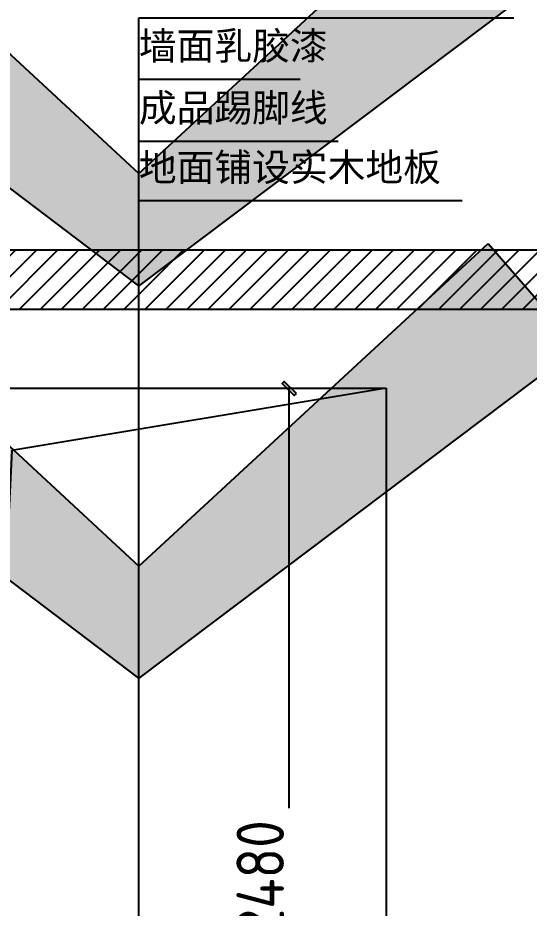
# Model space of a CAD drawing. Extents: x -74236 to 286982, y -14633 to 132816.
# Drawn here: x 108679 to 109972, y 123523 to 125776 of the extents above; entities that cross this region are included whole.
import ezdxf

# ---------------------------------------------------------------- set-up
doc = ezdxf.new("R2010")
doc.units = 0
doc.header["$LTSCALE"] = 10
doc.header["$MEASUREMENT"] = 0
doc.header["$PDSIZE"] = 5
for name, color, linetype in [('10立面', 3, 'Continuous'), ('1活动家具', 4, 'Continuous'), ('2改建新建', 7, 'Continuous'), ('5顶面布置', 3, 'Continuous'), ('图框', 4, 'Continuous')]:
    doc.layers.add(name, color=color, linetype=linetype)
doc.styles.get("Standard").update_dxf_attribs({"font": 'gbenor.shx', "bigfont": 'gbcbig.shx'})
doc.dimstyles.new('pw40', dxfattribs={"dimscale": 40, "dimtxt": 1.8, "dimasz": 0.04, "dimexe": 0, "dimexo": 0.625, "dimgap": 0.2, "dimtad": 1, "dimdec": 0, "dimrnd": 0.05, "dimdsep": 46, "dimtxsty": 'Standard', "dimblk": 'BZ', "dimcen": 0.06, "dimclrd": 127, "dimclre": 127, "dimclrt": 1, "dimadec": 0, "dimazin": 0, "dimtfac": 1, "dimtdec": 0, "dimtix": 1, "dimtmove": 2, "dimatfit": 3, "dimldrblk": 'jt', "dimfxl": 1, "dimtvp": 1, "dimtolj": 1, "dimtzin": 0, "dimarcsym": 0})
doc.dimstyles.new('wl20', dxfattribs={"dimscale": 60, "dimtxt": 1.8, "dimasz": 0.03, "dimexe": 0, "dimexo": 0.625, "dimgap": 0.2, "dimtad": 1, "dimdec": 0, "dimrnd": 0.05, "dimdsep": 46, "dimtxsty": 'Standard', "dimblk": 'BZ', "dimcen": 0.06, "dimclrd": 127, "dimclre": 127, "dimclrt": 1, "dimadec": 0, "dimazin": 0, "dimtfac": 1, "dimtdec": 0, "dimtix": 1, "dimtmove": 2, "dimatfit": 3, "dimldrblk": 'jt', "dimfxl": 1, "dimtvp": 1, "dimtfill": 1, "dimtolj": 1, "dimtzin": 0, "dimarcsym": 0})

# ---------------------------------------------------------------- blocks, each defined once
blk = doc.blocks.new('BZ')
at = {"layer": '图框', "linetype": 'Continuous'}
blk.add_hatch(color=2, dxfattribs=at).paths.add_polyline_path([(9.588915121392343, 6.467309190920786), (6.568615108379163, 9.410447908216156), (-10.49204931565327, -7.486335365538253), (-7.438429266912861, -10.69717137067346)])
blk.add_lwpolyline([(-7.438429266912861, -10.69717137067346), (9.588915121392343, 6.467309190920786), (6.568615108379163, 9.410447908216156), (-10.49204931565327, -7.486335365538253), (-7.438429266912861, -10.69717137067346)], dxfattribs=at)
blk = doc.blocks.new('*D51')
at = {"layer": '1活动家具', "color": 127, "lineweight": -2, "transparency": 16777216}
for p, q in [((109332.7641429025, 124839.0367330852), (109364.4966154942, 124839.0367330852)), ((109364.4966154942, 124837.2367330852), (109364.4966154942, 122360.8367330852)), ((109332.7641429025, 122359.0367330852), (109364.4966154942, 122359.0367330852))]:
    blk.add_line(p, q, dxfattribs=at)
at = {"layer": 'Defpoints', "color": 0, "transparency": 16777216}
for p in [(109295.2641429025, 124839.0367330852), (109295.2641429025, 122359.0367330852), (109364.4966154942, 122359.0367330852)]:
    blk.add_point(p, dxfattribs=at)
at = {"layer": '1活动家具', "color": 127, "lineweight": -2, "transparency": 16777216, "xscale": 1.8, "yscale": 1.8, "zscale": 1.8}
for p, rotation in [((109364.4966154942, 124839.0367330852), 90), ((109364.4966154942, 122359.0367330852), 270)]:
    blk.add_blockref('BZ', p, dxfattribs=dict(at, rotation=rotation))
at = {"layer": '1活动家具', "color": 1, "transparency": 16777216, "insert": (109292.4966154942, 123599.0367330852), "char_height": 120, "attachment_point": 5, "rotation": 90, "bg_fill": 3, "box_fill_scale": 1.25, "bg_fill_color": 256, "bg_fill_true_color": 13158600, "bg_fill_transparency": 0}
blk.add_mtext('\\A1;2480', dxfattribs=at)
blk = doc.blocks.new('jt')
at = {"layer": '图框', "linetype": 'Continuous'}
blk.add_hatch(color=2, dxfattribs=at).paths.add_polyline_path([(-21.99651179434659, 17.66941767928074), (-16.74957352264391, 22.21826231153682), (0, 3.638e-12), (-16.70468821004033, -22.0347824679593), (-22.00812006488195, -17.60061273795145), (-5.676831223005138, -0.0061748024345434)])
blk.add_lwpolyline([(-21.99651179434659, 17.6694176792771), (-16.74957352264027, 22.21826231153682), (0, 0), (-16.70468821004033, -22.0347824679593), (-22.00812006488559, -17.60061273794781), (-5.676831223005138, -0.0061748024309054), (-21.99651179434659, 17.6694176792771)], dxfattribs=at)

msp = doc.modelspace()

# ---------------------------------------------------------------- hatches: boundary and pattern name
at = {"layer": '2改建新建'}
h = msp.add_hatch(dxfattribs=at)
h.set_pattern_fill('ANSI31', color=251, scale=300)
h.set_pattern_definition([(45, (8745.13763850872, 758.4681469793431), (-26.51650429449553, 26.51650429449553), [])])
h.paths.add_polyline_path([(104880.8287473306, 125189.0367330852), (104880.8287473306, 125039.0367330852), (112710.8287473305, 125039.0367330852), (112710.8287473305, 125189.0367330852)])

# ---------------------------------------------------------------- linework, layer by layer
at = {"layer": '1活动家具', "color": 0}
msp.add_line((108550.8287473305, 124839.0367330852), (109610.8287473305, 124839.0367330852), dxfattribs=at)
at = {"layer": '2改建新建', "color": 0}
for p, q in [((104880.8287473306, 125189.0367330852), (112710.8287473305, 125189.0367330852)), ((104880.8287473306, 125039.0367330852), (112710.8287473305, 125039.0367330852)), ((109610.8287473305, 124839.0367330852), (109610.8287473305, 122359.0367330852))]:
    msp.add_line(p, q, dxfattribs=at)
at = {"layer": '5顶面布置', "color": 251}
msp.add_lwpolyline([(109610.8287473305, 124839.0367330852), (108664.3427725157, 124681.2595845395), (108550.8287473305, 122359.0367330852)], dxfattribs=at)

# ---------------------------------------------------------------- texts
at = {"layer": '10立面', "char_height": 70, "width": 1312.574580960387, "attachment_point": 1}
for s, insert in [('{\\fSimSun|b0|i0|c134|p2;\\C1;墙面乳胶漆}', (108985.4880187266, 125740.0790972807)), ('{\\fSimSun|b0|i0|c134|p2;\\C1;成品踢脚线}', (108985.4880187266, 125583.4155102137)), ('{\\fSimSun|b0|i0|c134|p2;\\C1;地面铺设实木地板}', (108985.4880187266, 125432.9155102137))]:
    msp.add_mtext(s, dxfattribs=dict(at, insert=insert))

# ---------------------------------------------------------------- leaders
for points in [[(108985.4913209258, 124104.9575504061), (108985.4913209258, 125620.930904766), (109392.9539494612, 125620.930904766)], [(108985.4913209258, 122390.049616264), (108985.4913209258, 125464.267317699), (109489.6274395061, 125464.267317699)], [(108985.4913209258, 122309.5819413956), (108985.4913209258, 125313.767317699), (109803.054881544, 125313.767317699)]]:
    msp.add_leader(points, dimstyle='pw40', override={"dimscale": 50, "dimasz": 1, "dimtad": 0})
at = {"layer": '10立面'}
msp.add_leader([(108985.4890231104, 125098.1432994998), (108985.4848316327, 125776.0287221488), (109933.5203845283, 125776.0287221488)], dimstyle='pw40', override={"dimscale": 50, "dimasz": 1, "dimtad": 0}, dxfattribs=at)

# ---------------------------------------------------------------- next in the draw order: dimensions: what is measured, and where the dimension line sits
at = {"layer": '1活动家具', "color": 0}
dim = msp.add_linear_dim(base=(109364.4966154942, 122359.0367330852), p1=(109295.2641429025, 124839.0367330852), p2=(109295.2641429025, 122359.0367330852), angle=90, dimstyle='wl20', override={"dimtxt": 2, "dimfxl": 20, "dimfxlon": 1, "dimarcsym": 1}, dxfattribs=at)
dim.commit()
dim.dimension.update_dxf_attribs({"geometry": '*D51', "text_midpoint": (109292.4966154942, 123599.0367330852)})

doc.saveas('drawing.dxf')
